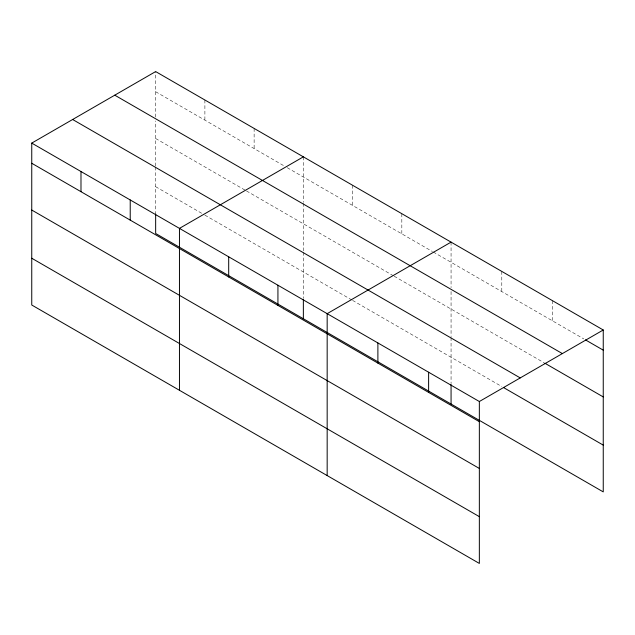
<?xml version="1.0" encoding="UTF-8"?>
<svg xmlns="http://www.w3.org/2000/svg" width="635" height="635" viewBox="0 0 635 635"><rect width="100%" height="100%" fill="white"/><g stroke="black" fill="none" stroke-linecap="round" stroke-linejoin="round"><path stroke-width="0.48" stroke-dasharray="3.17 2.38" d="M155.654 166.045L155.654 120.968M155.654 117.07L155.654 71.572M155.654 91.726L283.837 165.735M287.234 167.696L432.387 251.5M433.237 251.992L583.803 338.923M155.654 138.509L245.634 190.46M246.483 190.945L393.343 275.733M394.192 276.225L544.068 362.752M155.654 186.698L204.041 214.638M204.891 215.13L351.75 299.918M352.592 300.403L501.793 386.54M552.521 300.704L552.521 320.858M501.793 271.415L501.793 291.576M451.064 242.126L451.064 287.623M451.064 291.521L451.064 336.606M451.064 337.582L451.064 383.572M401.828 213.701L401.828 233.863M352.592 185.277L352.592 205.43M303.363 156.845L303.363 202.343M303.363 203.319L303.363 251.325M303.363 252.309L303.363 298.291M254.127 128.421L254.127 148.582M204.891 99.997L204.891 120.158M155.654 167.029L155.654 213.987"/><path stroke-width="0.95" d="M31.75 143.105L479.346 401.518L479.346 563.428L31.75 305.014L31.75 143.105L155.654 71.572L603.25 329.986L603.25 491.895L155.654 233.482L155.654 213.987M303.363 156.845L179.459 228.386L179.459 390.287M451.064 242.126L327.168 313.658L327.168 475.567M479.346 401.518L603.25 329.986M585.494 339.9L603.25 350.147M114.768 95.179L562.364 353.592M544.909 363.244L603.25 396.923M72.636 119.499L520.232 377.912M503.484 387.517L603.25 445.119M31.75 163.266L479.346 421.68M31.75 210.042L479.346 468.455M31.75 258.239L479.346 516.652M451.064 384.54L451.064 404.035M428.617 372.237L428.617 392.39M377.888 342.948L377.888 363.109M303.363 299.268L303.363 318.754M277.932 285.234L277.932 305.395M228.695 256.81L228.695 276.971M130.223 199.954L130.223 220.115M80.986 171.529L80.986 191.691"/></g></svg>
